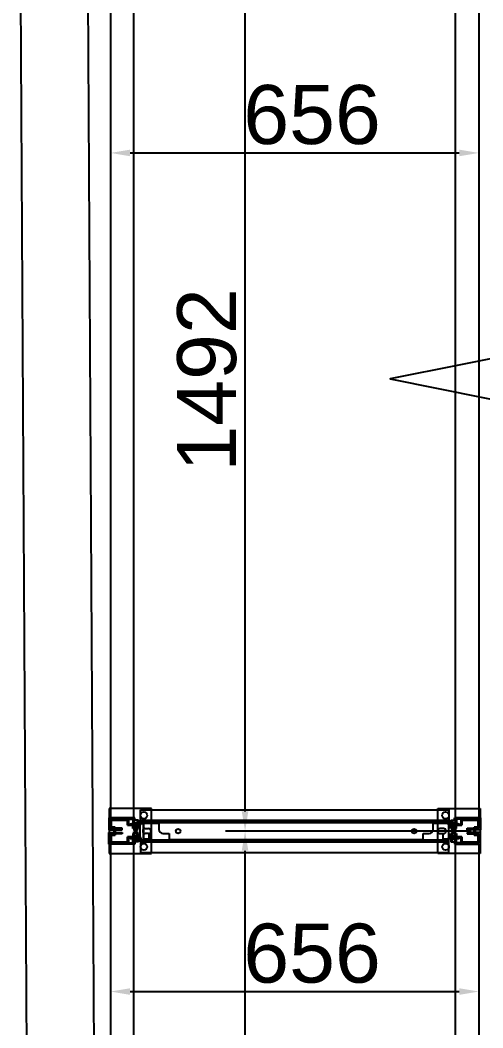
# Model space of a CAD drawing. Header units: millimetres. Extents: x 15382 to 37298, y 7351 to 31127.
# Drawn here: x 23087 to 23911, y 17493 to 19286 of the extents above; entities that cross this region are included whole.
import ezdxf

# ---------------------------------------------------------------- set-up
doc = ezdxf.new("R2010")
doc.units = ezdxf.units.MM
for name, color, linetype in [('01', 7, 'Continuous'), ('02', 3, 'Continuous'), ('03', 6, 'Continuous'), ('04', 30, 'Continuous'), ('05', 12, 'Continuous'), ('544-1', 40, 'Continuous'), ('M40', 3, 'Continuous'), ('M6', 7, 'Continuous'), ('動線', 6, 'Continuous'), ('標的物', 1, 'Continuous'), ('標註', 252, 'Continuous')]:
    doc.layers.add(name, color=color, linetype=linetype)
doc.styles.get("Standard").update_dxf_attribs({"font": 'arial.ttf'})
doc.dimstyles.new('ISO-25', dxfattribs={"dimtxt": 2.5, "dimasz": 2.5, "dimexe": 1.25, "dimexo": 0.625, "dimtad": 1, "dimtxsty": 'Standard', "dimcen": 2.5, "dimadec": 0, "dimazin": 0, "dimtfac": 1, "dimtmove": 0, "dimatfit": 3, "dimfxl": 1, "dimarcsym": 0})

# ---------------------------------------------------------------- blocks, each defined once
blk = doc.blocks.new('*D132')
at = {"layer": 'Defpoints', "color": 0, "transparency": 16777216}
for p in [(23487.5, 17843.4), (23896.8, 17843.4), (23896.8, 16351.4)]:
    blk.add_point(p, dxfattribs=at)
at = {"layer": '標註', "color": 0, "lineweight": -2, "transparency": 16777216}
for p, q in [((23889.8, 17843.4), (23452.5, 17843.4)), ((23487.5, 16386.4), (23487.5, 17808.4)), ((23889.8, 16351.4), (23452.5, 16351.4))]:
    blk.add_line(p, q, dxfattribs=at)
at = {"layer": '標註', "color": 0, "transparency": 16777216}
for points in [[(23481.6, 17808.4), (23493.3, 17808.4), (23487.5, 17843.4)], [(23481.6, 16386.4), (23493.3, 16386.4), (23487.5, 16351.4)]]:
    blk.add_solid(points, dxfattribs=at)
at = {"layer": '標註', "color": 0, "transparency": 16777216, "insert": (23419.8, 17154.1), "char_height": 105, "attachment_point": 5, "rotation": 90}
blk.add_mtext('1492', dxfattribs=at)
blk = doc.blocks.new('*D134')
at = {"layer": 'Defpoints', "color": 0, "transparency": 16777216}
for p in [(23247.8, 17785), (23903.8, 17785), (23903.8, 17558)]:
    blk.add_point(p, dxfattribs=at)
at = {"layer": '標註', "color": 0, "lineweight": -2, "transparency": 16777216}
for p, q in [((23247.8, 17778), (23247.8, 17523)), ((23903.8, 17778), (23903.8, 17523)), ((23282.8, 17558), (23868.8, 17558))]:
    blk.add_line(p, q, dxfattribs=at)
at = {"layer": '標註', "color": 0, "transparency": 16777216}
for points in [[(23282.8, 17563.8), (23282.8, 17552.1), (23247.8, 17558)], [(23868.8, 17563.8), (23868.8, 17552.1), (23903.8, 17558)]]:
    blk.add_solid(points, dxfattribs=at)
at = {"layer": '標註', "color": 0, "transparency": 16777216, "insert": (23606.7, 17625.6), "char_height": 105, "attachment_point": 5}
blk.add_mtext('656', dxfattribs=at)
blk = doc.blocks.new('*D136')
at = {"layer": 'Defpoints', "color": 0, "transparency": 16777216}
for p in [(23487.5, 19335.4), (23896.8, 19335.4), (23896.8, 17843.4)]:
    blk.add_point(p, dxfattribs=at)
at = {"layer": '標註', "color": 0, "lineweight": -2, "transparency": 16777216}
for p, q in [((23889.8, 19335.4), (23452.5, 19335.4)), ((23487.5, 17878.4), (23487.5, 19300.4)), ((23889.8, 17843.4), (23452.5, 17843.4))]:
    blk.add_line(p, q, dxfattribs=at)
at = {"layer": '標註', "color": 0, "transparency": 16777216}
for points in [[(23481.6, 19300.4), (23493.3, 19300.4), (23487.5, 19335.4)], [(23481.6, 17878.4), (23493.3, 17878.4), (23487.5, 17843.4)]]:
    blk.add_solid(points, dxfattribs=at)
at = {"layer": '標註', "color": 0, "transparency": 16777216, "insert": (23419.8, 18646.1), "char_height": 105, "attachment_point": 5, "rotation": 90}
blk.add_mtext('1492', dxfattribs=at)
blk = doc.blocks.new('*D138')
at = {"layer": 'Defpoints', "color": 0, "transparency": 16777216}
for p in [(23247.8, 19277), (23903.8, 19277), (23903.8, 19050)]:
    blk.add_point(p, dxfattribs=at)
at = {"layer": '標註', "color": 0, "lineweight": -2, "transparency": 16777216}
for p, q in [((23247.8, 19270), (23247.8, 19015)), ((23903.8, 19270), (23903.8, 19015)), ((23282.8, 19050), (23868.8, 19050))]:
    blk.add_line(p, q, dxfattribs=at)
at = {"layer": '標註', "color": 0, "transparency": 16777216}
for points in [[(23282.8, 19055.8), (23282.8, 19044.1), (23247.8, 19050)], [(23868.8, 19055.8), (23868.8, 19044.1), (23903.8, 19050)]]:
    blk.add_solid(points, dxfattribs=at)
at = {"layer": '標註', "color": 0, "transparency": 16777216, "insert": (23606.7, 19117.6), "char_height": 105, "attachment_point": 5}
blk.add_mtext('656', dxfattribs=at)

msp = doc.modelspace()

# ---------------------------------------------------------------- linework, layer by layer
at = {"layer": '01'}
for p, q in [((23300.295, 17859.398), (23300.295, 17860.998)), ((23300.295, 17860.998), (23850.295, 17860.998)), ((23850.295, 17859.398), (23300.295, 17859.398)), ((23300.295, 17859.398), (23300.295, 17827.398)), ((23850.295, 17860.998), (23850.295, 17859.398)), ((23305.295, 17843.398), (23305.295, 17843.398)), ((23309.795, 17847.898), (23315.795, 17847.898)), ((23315.795, 17838.898), (23309.795, 17838.898)), ((23320.295, 17843.398), (23320.295, 17843.398)), ((23830.295, 17843.398), (23830.295, 17843.398)), ((23840.795, 17847.898), (23834.795, 17847.898)), ((23834.795, 17838.898), (23840.795, 17838.898)), ((23845.295, 17843.398), (23845.295, 17843.398)), ((23850.295, 17827.398), (23300.295, 17827.398)), ((23300.295, 17827.398), (23300.295, 17825.798)), ((23300.295, 17825.798), (23850.295, 17825.798)), ((23850.295, 17825.798), (23850.295, 17827.398))]:
    msp.add_line(p, q, dxfattribs=at)
for centre, start, end in [((23309.795, 17843.398), 90, 180), ((23309.795, 17843.398), 180, 270), ((23315.795, 17843.398), 0, 90), ((23315.795, 17843.398), 270, 0), ((23834.795, 17843.398), 90, 180), ((23834.795, 17843.398), 180, 270), ((23840.795, 17843.398), 0, 90), ((23840.795, 17843.398), 270, 0)]:
    msp.add_arc(centre, 4.5, start, end, dxfattribs=at)
at = {"layer": '02'}
for p, q in [((23320.795, 17883.398), (23245.795, 17883.398)), ((23245.795, 17883.398), (23245.795, 17803.398)), ((23320.795, 17803.398), (23320.795, 17883.398)), ((23830.795, 17803.398), (23830.795, 17883.398)), ((23830.795, 17883.398), (23905.795, 17883.398)), ((23905.795, 17883.398), (23905.795, 17803.398)), ((23245.795, 17803.398), (23320.795, 17803.398)), ((23905.795, 17803.398), (23830.795, 17803.398))]:
    msp.add_line(p, q, dxfattribs=at)
at = {"layer": '02', "lineweight": -3}
for centre in [(23307.295, 17871.398), (23844.295, 17871.398), (23307.295, 17815.398), (23844.295, 17815.398)]:
    msp.add_circle(centre, 6, dxfattribs=at)
at = {"layer": '03'}
for points in [[(23289.795, 17866.898), (23289.795, 19311.898), (23247.795, 19311.898), (23247.795, 17866.898)], [(23861.795, 17866.898), (23861.795, 19311.898), (23903.795, 19311.898), (23903.795, 17866.898)], [(23289.795, 16374.898), (23289.795, 17819.898), (23247.795, 17819.898), (23247.795, 16374.898)], [(23861.795, 16374.898), (23861.795, 17819.898), (23903.795, 17819.898), (23903.795, 16374.898)]]:
    msp.add_lwpolyline(points, close=True, dxfattribs=at)
at = {"layer": '04'}
for p, q in [((23301.295, 17856.598), (23301.295, 17881.398)), ((23301.295, 17881.398), (23850.295, 17881.398)), ((23850.295, 17881.398), (23850.295, 17856.598)), ((23282.795, 17855.398), (23282.795, 17856.598)), ((23282.795, 17856.598), (23301.295, 17856.598)), ((23282.795, 17855.398), (23282.795, 17856.598)), ((23282.795, 17856.598), (23301.295, 17856.598)), ((23301.295, 17856.598), (23301.295, 17862.598)), ((23301.295, 17862.598), (23850.295, 17862.598)), ((23849.095, 17861.398), (23302.495, 17861.398)), ((23302.495, 17861.398), (23302.495, 17855.398)), ((23849.095, 17861.398), (23302.495, 17861.398)), ((23302.495, 17861.398), (23302.495, 17855.398)), ((23849.095, 17855.398), (23849.095, 17861.398)), ((23849.095, 17855.398), (23849.095, 17861.398)), ((23850.295, 17862.598), (23850.295, 17856.598)), ((23850.295, 17856.598), (23868.795, 17856.598)), ((23850.295, 17856.598), (23868.795, 17856.598)), ((23868.795, 17856.598), (23868.795, 17855.398)), ((23868.795, 17856.598), (23868.795, 17855.398)), ((23302.495, 17855.398), (23282.795, 17855.398)), ((23302.495, 17855.398), (23282.795, 17855.398)), ((23868.795, 17855.398), (23849.095, 17855.398)), ((23868.795, 17855.398), (23849.095, 17855.398)), ((23302.495, 17831.398), (23282.795, 17831.398)), ((23282.795, 17831.398), (23282.795, 17830.198)), ((23302.495, 17831.398), (23282.795, 17831.398)), ((23282.795, 17831.398), (23282.795, 17830.198)), ((23282.795, 17830.198), (23301.295, 17830.198)), ((23282.795, 17830.198), (23301.295, 17830.198)), ((23301.295, 17830.198), (23301.295, 17824.198)), ((23301.295, 17830.198), (23301.295, 17805.398)), ((23301.295, 17824.198), (23850.295, 17824.198)), ((23302.495, 17825.398), (23302.495, 17831.398)), ((23302.495, 17825.398), (23302.495, 17831.398)), ((23849.095, 17825.398), (23302.495, 17825.398)), ((23849.095, 17825.398), (23302.495, 17825.398)), ((23868.795, 17831.398), (23849.095, 17831.398)), ((23849.095, 17831.398), (23849.095, 17825.398)), ((23868.795, 17831.398), (23849.095, 17831.398)), ((23849.095, 17831.398), (23849.095, 17825.398)), ((23850.295, 17830.198), (23868.795, 17830.198)), ((23850.295, 17824.198), (23850.295, 17830.198)), ((23850.295, 17830.198), (23868.795, 17830.198)), ((23850.295, 17805.398), (23850.295, 17830.198)), ((23868.795, 17830.198), (23868.795, 17831.398)), ((23868.795, 17830.198), (23868.795, 17831.398)), ((23301.295, 17805.398), (23850.295, 17805.398))]:
    msp.add_line(p, q, dxfattribs=at)
at = {"layer": '04', "lineweight": -3}
for p, q in [((23289.295, 17856.598), (23296.295, 17856.598)), ((23289.295, 17855.398), (23289.295, 17856.598)), ((23292.795, 17856.598), (23296.295, 17856.598)), ((23292.795, 17855.398), (23292.795, 17856.598)), ((23296.295, 17856.598), (23296.295, 17855.398)), ((23296.295, 17856.598), (23296.295, 17855.398)), ((23862.295, 17856.598), (23855.295, 17856.598)), ((23855.295, 17856.598), (23855.295, 17855.398)), ((23858.795, 17856.598), (23855.295, 17856.598)), ((23855.295, 17856.598), (23855.295, 17855.398)), ((23858.795, 17855.398), (23858.795, 17856.598)), ((23862.295, 17855.398), (23862.295, 17856.598)), ((23296.295, 17855.398), (23289.295, 17855.398)), ((23296.295, 17855.398), (23292.795, 17855.398)), ((23855.295, 17855.398), (23862.295, 17855.398)), ((23855.295, 17855.398), (23858.795, 17855.398)), ((23296.295, 17831.398), (23289.295, 17831.398)), ((23289.295, 17831.398), (23289.295, 17830.198)), ((23289.295, 17830.198), (23296.295, 17830.198)), ((23296.295, 17831.398), (23292.795, 17831.398)), ((23292.795, 17831.398), (23292.795, 17830.198)), ((23292.795, 17830.198), (23296.295, 17830.198)), ((23296.295, 17830.198), (23296.295, 17831.398)), ((23296.295, 17830.198), (23296.295, 17831.398)), ((23855.295, 17830.198), (23855.295, 17831.398)), ((23855.295, 17831.398), (23862.295, 17831.398)), ((23855.295, 17830.198), (23855.295, 17831.398)), ((23855.295, 17831.398), (23858.795, 17831.398)), ((23862.295, 17830.198), (23855.295, 17830.198)), ((23858.795, 17830.198), (23855.295, 17830.198)), ((23858.795, 17831.398), (23858.795, 17830.198)), ((23862.295, 17831.398), (23862.295, 17830.198))]:
    msp.add_line(p, q, dxfattribs=at)
at = {"layer": '05'}
for p, q in [((23291.295, 17866.898), (23245.295, 17866.898)), ((23245.295, 17866.898), (23245.295, 17847.398)), ((23247.795, 17848.398), (23247.795, 17864.398)), ((23247.795, 17864.398), (23291.295, 17864.398)), ((23291.295, 17864.398), (23291.295, 17866.898)), ((23860.295, 17864.398), (23860.295, 17866.898)), ((23860.295, 17866.898), (23906.295, 17866.898)), ((23903.795, 17864.398), (23860.295, 17864.398)), ((23882.817, 17864.398), (23882.817, 17866.898)), ((23887.795, 17864.398), (23887.795, 17866.898)), ((23892.773, 17864.398), (23892.773, 17866.898)), ((23903.795, 17848.398), (23903.795, 17864.398)), ((23906.295, 17866.898), (23906.295, 17847.398)), ((23245.295, 17848.398), (23245.295, 17845.898)), ((23245.295, 17845.898), (23268.795, 17845.898)), ((23245.295, 17838.398), (23245.295, 17840.898)), ((23245.295, 17840.898), (23268.795, 17840.898)), ((23245.295, 17819.898), (23245.295, 17839.398)), ((23268.795, 17848.398), (23247.795, 17848.398)), ((23268.795, 17845.898), (23268.795, 17848.398)), ((23268.795, 17840.898), (23268.795, 17838.398)), ((23882.795, 17845.898), (23882.795, 17848.398)), ((23882.795, 17848.398), (23903.795, 17848.398)), ((23906.295, 17845.898), (23882.795, 17845.898)), ((23906.295, 17840.898), (23882.795, 17840.898)), ((23882.795, 17840.898), (23882.795, 17838.398)), ((23906.295, 17848.398), (23906.295, 17845.898)), ((23906.295, 17838.398), (23906.295, 17840.898)), ((23906.295, 17819.898), (23906.295, 17839.398)), ((23268.795, 17838.398), (23247.795, 17838.398)), ((23247.795, 17838.398), (23247.795, 17822.398)), ((23247.795, 17822.398), (23291.295, 17822.398)), ((23291.295, 17822.398), (23291.295, 17819.898)), ((23903.795, 17822.398), (23860.295, 17822.398)), ((23860.295, 17822.398), (23860.295, 17819.898)), ((23882.795, 17838.398), (23903.795, 17838.398)), ((23903.795, 17838.398), (23903.795, 17822.398)), ((23291.295, 17819.898), (23245.295, 17819.898)), ((23860.295, 17819.898), (23906.295, 17819.898))]:
    msp.add_line(p, q, dxfattribs=at)
at = {"layer": '05', "lineweight": -3}
for p, q in [((23892.773, 17866.898), (23882.817, 17866.898)), ((23882.817, 17866.898), (23882.817, 17864.398)), ((23887.795, 17866.898), (23882.817, 17866.898)), ((23882.817, 17866.898), (23882.817, 17864.398)), ((23882.817, 17864.398), (23892.773, 17864.398)), ((23882.817, 17864.398), (23887.795, 17864.398)), ((23887.795, 17864.398), (23887.795, 17866.898)), ((23892.773, 17864.398), (23892.773, 17866.898))]:
    msp.add_line(p, q, dxfattribs=at)
at = {"layer": '544-1'}
for p, q in [((23850.295, 17858.398), (23306.295, 17858.398)), ((23306.295, 17858.398), (23306.295, 17828.398)), ((23307.095, 17829.198), (23307.095, 17857.598)), ((23307.095, 17857.598), (23334.295, 17857.598)), ((23334.295, 17857.598), (23334.295, 17846.398)), ((23822.295, 17846.398), (23822.295, 17857.598)), ((23822.295, 17857.598), (23849.495, 17857.598)), ((23850.295, 17858.398), (23849.495, 17858.398)), ((23849.495, 17857.598), (23849.495, 17829.198)), ((23850.295, 17857.598), (23850.295, 17858.398)), ((23850.295, 17828.398), (23850.295, 17858.398)), ((23341.295, 17839.398), (23352.295, 17839.398)), ((23352.295, 17839.398), (23352.295, 17828.398)), ((23804.295, 17828.398), (23804.295, 17839.398)), ((23804.295, 17839.398), (23815.295, 17839.398)), ((23306.295, 17828.398), (23317.295, 17828.398)), ((23316.495, 17829.198), (23307.095, 17829.198)), ((23317.295, 17838.398), (23316.495, 17838.398)), ((23316.495, 17838.398), (23316.495, 17829.198)), ((23317.295, 17828.398), (23317.295, 17838.398)), ((23352.295, 17828.398), (23804.295, 17828.398)), ((23840.095, 17838.398), (23839.295, 17838.398)), ((23839.295, 17838.398), (23839.295, 17828.398)), ((23839.295, 17828.398), (23850.295, 17828.398)), ((23840.095, 17829.198), (23840.095, 17838.398)), ((23849.495, 17829.198), (23840.095, 17829.198))]:
    msp.add_line(p, q, dxfattribs=at)
for centre in [(23368.295, 17843.398), (23788.295, 17843.398)]:
    msp.add_circle(centre, 4, dxfattribs=at)
for centre, start, end in [((23341.295, 17846.398), 180, 270), ((23815.295, 17846.398), 270, 0)]:
    msp.add_arc(centre, 7, start, end, dxfattribs=at)
at = {"layer": 'M40'}
for p, q in [((23279.795, 17864.398), (23247.795, 17864.398)), ((23247.795, 17864.398), (23247.795, 17848.898)), ((23247.795, 17848.898), (23247.795, 17864.398)), ((23247.795, 17864.398), (23279.795, 17864.398)), ((23249.395, 17850.498), (23249.395, 17862.798)), ((23249.395, 17862.798), (23278.195, 17862.798)), ((23278.195, 17862.798), (23249.395, 17862.798)), ((23249.395, 17862.798), (23249.395, 17850.498)), ((23278.195, 17862.798), (23278.195, 17853.798)), ((23278.195, 17853.798), (23278.195, 17862.798)), ((23279.795, 17855.398), (23279.795, 17864.398)), ((23279.795, 17864.398), (23279.795, 17855.398)), ((23871.795, 17855.398), (23871.795, 17864.398)), ((23871.795, 17864.398), (23903.795, 17864.398)), ((23903.795, 17864.398), (23871.795, 17864.398)), ((23871.795, 17864.398), (23871.795, 17855.398)), ((23902.195, 17862.798), (23873.395, 17862.798)), ((23873.395, 17862.798), (23873.395, 17853.798)), ((23873.395, 17853.798), (23873.395, 17862.798)), ((23873.395, 17862.798), (23902.195, 17862.798)), ((23884.545, 17862.798), (23884.545, 17864.398)), ((23887.795, 17862.798), (23887.795, 17864.398)), ((23891.045, 17862.798), (23891.045, 17864.398)), ((23902.195, 17850.498), (23902.195, 17862.798)), ((23902.195, 17862.798), (23902.195, 17850.498)), ((23903.795, 17864.398), (23903.795, 17848.898)), ((23903.795, 17848.898), (23903.795, 17864.398)), ((23247.795, 17848.898), (23254.795, 17848.898)), ((23254.795, 17848.898), (23247.795, 17848.898)), ((23256.395, 17850.498), (23249.395, 17850.498)), ((23249.395, 17850.498), (23256.395, 17850.498)), ((23254.795, 17848.898), (23254.795, 17837.898)), ((23254.795, 17837.898), (23254.795, 17848.898)), ((23256.395, 17836.298), (23256.395, 17850.498)), ((23256.395, 17850.498), (23256.395, 17836.298)), ((23278.195, 17855.398), (23278.195, 17853.798)), ((23278.195, 17853.798), (23300.795, 17853.798)), ((23278.195, 17853.798), (23279.795, 17853.798)), ((23300.795, 17853.798), (23278.195, 17853.798)), ((23300.795, 17855.398), (23279.795, 17855.398)), ((23279.795, 17855.398), (23300.795, 17855.398)), ((23289.295, 17855.398), (23289.295, 17853.798)), ((23292.795, 17855.398), (23292.795, 17853.798)), ((23296.295, 17855.398), (23296.295, 17853.798)), ((23300.795, 17853.798), (23300.795, 17855.398)), ((23300.795, 17855.398), (23300.795, 17853.798)), ((23850.795, 17853.798), (23850.795, 17855.398)), ((23850.795, 17855.398), (23871.795, 17855.398)), ((23871.795, 17855.398), (23850.795, 17855.398)), ((23850.795, 17855.398), (23850.795, 17853.798)), ((23873.395, 17853.798), (23850.795, 17853.798)), ((23850.795, 17853.798), (23873.395, 17853.798)), ((23855.295, 17855.398), (23855.295, 17853.798)), ((23858.795, 17855.398), (23858.795, 17853.798)), ((23862.295, 17855.398), (23862.295, 17853.798)), ((23873.395, 17853.798), (23871.795, 17853.798)), ((23873.395, 17855.398), (23873.395, 17853.798)), ((23895.195, 17836.298), (23895.195, 17850.498)), ((23895.195, 17850.498), (23902.195, 17850.498)), ((23902.195, 17850.498), (23895.195, 17850.498)), ((23895.195, 17850.498), (23895.195, 17836.298)), ((23903.795, 17848.898), (23896.795, 17848.898)), ((23896.795, 17848.898), (23896.795, 17837.898)), ((23896.795, 17837.898), (23896.795, 17848.898)), ((23896.795, 17848.898), (23903.795, 17848.898)), ((23254.795, 17837.898), (23247.795, 17837.898)), ((23247.795, 17837.898), (23247.795, 17822.398)), ((23247.795, 17822.398), (23247.795, 17837.898)), ((23247.795, 17837.898), (23254.795, 17837.898)), ((23247.795, 17822.398), (23279.795, 17822.398)), ((23279.795, 17822.398), (23247.795, 17822.398)), ((23249.395, 17823.998), (23249.395, 17836.298)), ((23249.395, 17836.298), (23256.395, 17836.298)), ((23256.395, 17836.298), (23249.395, 17836.298)), ((23249.395, 17836.298), (23249.395, 17823.998)), ((23278.195, 17823.998), (23249.395, 17823.998)), ((23249.395, 17823.998), (23278.195, 17823.998)), ((23300.795, 17832.998), (23278.195, 17832.998)), ((23278.195, 17832.998), (23278.195, 17823.998)), ((23278.195, 17831.398), (23278.195, 17832.998)), ((23278.195, 17832.998), (23300.795, 17832.998)), ((23278.195, 17823.998), (23278.195, 17832.998)), ((23278.195, 17832.998), (23279.795, 17832.998)), ((23279.795, 17822.398), (23279.795, 17831.398)), ((23279.795, 17831.398), (23300.795, 17831.398)), ((23300.795, 17831.398), (23279.795, 17831.398)), ((23279.795, 17831.398), (23279.795, 17822.398)), ((23289.295, 17832.998), (23289.295, 17831.398)), ((23292.795, 17832.998), (23292.795, 17831.398)), ((23296.295, 17832.998), (23296.295, 17831.398)), ((23300.795, 17831.398), (23300.795, 17832.998)), ((23300.795, 17832.998), (23300.795, 17831.398)), ((23850.795, 17831.398), (23850.795, 17832.998)), ((23850.795, 17832.998), (23873.395, 17832.998)), ((23873.395, 17832.998), (23850.795, 17832.998)), ((23850.795, 17832.998), (23850.795, 17831.398)), ((23871.795, 17831.398), (23850.795, 17831.398)), ((23850.795, 17831.398), (23871.795, 17831.398)), ((23855.295, 17832.998), (23855.295, 17831.398)), ((23858.795, 17832.998), (23858.795, 17831.398)), ((23862.295, 17832.998), (23862.295, 17831.398)), ((23873.395, 17832.998), (23871.795, 17832.998)), ((23871.795, 17822.398), (23871.795, 17831.398)), ((23871.795, 17831.398), (23871.795, 17822.398)), ((23903.795, 17822.398), (23871.795, 17822.398)), ((23871.795, 17822.398), (23903.795, 17822.398)), ((23873.395, 17832.998), (23873.395, 17823.998)), ((23873.395, 17831.398), (23873.395, 17832.998)), ((23873.395, 17823.998), (23873.395, 17832.998)), ((23873.395, 17823.998), (23902.195, 17823.998)), ((23902.195, 17823.998), (23873.395, 17823.998)), ((23896.795, 17837.898), (23895.195, 17837.898)), ((23902.195, 17836.298), (23895.195, 17836.298)), ((23895.195, 17836.298), (23902.195, 17836.298)), ((23896.795, 17837.898), (23903.795, 17837.898)), ((23903.795, 17837.898), (23896.795, 17837.898)), ((23902.195, 17823.998), (23902.195, 17836.298)), ((23902.195, 17836.298), (23902.195, 17823.998)), ((23903.795, 17837.898), (23903.795, 17822.398)), ((23903.795, 17822.398), (23903.795, 17837.898))]:
    msp.add_line(p, q, dxfattribs=at)
at = {"layer": 'M40', "lineweight": -3}
for p, q in [((23891.045, 17864.398), (23884.545, 17864.398)), ((23884.545, 17864.398), (23884.545, 17862.798)), ((23887.795, 17864.398), (23884.545, 17864.398)), ((23884.545, 17864.398), (23884.545, 17862.798)), ((23884.545, 17862.798), (23891.045, 17862.798)), ((23884.545, 17862.798), (23887.795, 17862.798)), ((23887.795, 17862.798), (23887.795, 17864.398)), ((23891.045, 17862.798), (23891.045, 17864.398)), ((23289.295, 17855.398), (23296.295, 17855.398)), ((23289.295, 17853.798), (23289.295, 17855.398)), ((23296.295, 17853.798), (23289.295, 17853.798)), ((23292.795, 17855.398), (23296.295, 17855.398)), ((23292.795, 17853.798), (23292.795, 17855.398)), ((23296.295, 17853.798), (23292.795, 17853.798)), ((23296.295, 17855.398), (23296.295, 17853.798)), ((23296.295, 17855.398), (23296.295, 17853.798)), ((23862.295, 17855.398), (23855.295, 17855.398)), ((23855.295, 17855.398), (23855.295, 17853.798)), ((23858.795, 17855.398), (23855.295, 17855.398)), ((23855.295, 17855.398), (23855.295, 17853.798)), ((23855.295, 17853.798), (23862.295, 17853.798)), ((23855.295, 17853.798), (23858.795, 17853.798)), ((23858.795, 17853.798), (23858.795, 17855.398)), ((23862.295, 17853.798), (23862.295, 17855.398)), ((23895.195, 17837.898), (23895.195, 17848.898)), ((23895.195, 17848.898), (23896.795, 17848.898)), ((23895.195, 17843.398), (23895.195, 17837.898)), ((23896.795, 17843.398), (23895.195, 17843.398)), ((23896.795, 17848.898), (23896.795, 17837.898)), ((23896.795, 17837.898), (23896.795, 17843.398)), ((23296.295, 17832.998), (23289.295, 17832.998)), ((23289.295, 17832.998), (23289.295, 17831.398)), ((23289.295, 17831.398), (23296.295, 17831.398)), ((23296.295, 17832.998), (23292.795, 17832.998)), ((23292.795, 17832.998), (23292.795, 17831.398)), ((23292.795, 17831.398), (23296.295, 17831.398)), ((23296.295, 17831.398), (23296.295, 17832.998)), ((23296.295, 17831.398), (23296.295, 17832.998)), ((23855.295, 17831.398), (23855.295, 17832.998)), ((23855.295, 17832.998), (23862.295, 17832.998)), ((23855.295, 17831.398), (23855.295, 17832.998)), ((23855.295, 17832.998), (23858.795, 17832.998)), ((23862.295, 17831.398), (23855.295, 17831.398)), ((23858.795, 17831.398), (23855.295, 17831.398)), ((23858.795, 17832.998), (23858.795, 17831.398)), ((23862.295, 17832.998), (23862.295, 17831.398)), ((23896.795, 17837.898), (23895.195, 17837.898)), ((23895.195, 17837.898), (23896.795, 17837.898))]:
    msp.add_line(p, q, dxfattribs=at)
at = {"layer": 'M6'}
for p, q in [((23287.795, 17858.298), (23285.795, 17856.798)), ((23285.795, 17856.798), (23285.795, 17856.598)), ((23285.795, 17856.598), (23289.795, 17856.598)), ((23297.795, 17862.598), (23287.795, 17862.598)), ((23287.795, 17862.598), (23287.795, 17858.298)), ((23297.795, 17862.598), (23287.795, 17862.598)), ((23287.795, 17862.598), (23287.795, 17858.298)), ((23287.795, 17858.298), (23297.795, 17858.298)), ((23289.795, 17856.598), (23289.795, 17844.598)), ((23290.295, 17862.598), (23290.295, 17858.298)), ((23295.295, 17862.598), (23295.295, 17858.298)), ((23295.795, 17844.598), (23295.795, 17856.598)), ((23295.795, 17856.598), (23299.795, 17856.598)), ((23297.795, 17858.298), (23297.795, 17862.598)), ((23297.795, 17858.298), (23297.795, 17862.598)), ((23299.795, 17856.798), (23297.795, 17858.298)), ((23299.795, 17856.598), (23299.795, 17856.798)), ((23851.795, 17856.798), (23853.795, 17858.298)), ((23851.795, 17856.598), (23851.795, 17856.798)), ((23855.795, 17856.598), (23851.795, 17856.598)), ((23853.795, 17858.298), (23853.795, 17862.598)), ((23853.795, 17862.598), (23863.795, 17862.598)), ((23853.795, 17858.298), (23853.795, 17862.598)), ((23853.795, 17862.598), (23863.795, 17862.598)), ((23863.795, 17858.298), (23853.795, 17858.298)), ((23855.795, 17844.598), (23855.795, 17856.598)), ((23856.295, 17862.598), (23856.295, 17858.298)), ((23861.295, 17862.598), (23861.295, 17858.298)), ((23861.795, 17856.598), (23861.795, 17844.598)), ((23865.795, 17856.598), (23861.795, 17856.598)), ((23863.795, 17862.598), (23863.795, 17858.298)), ((23863.795, 17862.598), (23863.795, 17858.298)), ((23863.795, 17858.298), (23865.795, 17856.798)), ((23865.795, 17856.798), (23865.795, 17856.598)), ((23286.795, 17853.598), (23286.795, 17853.798)), ((23286.795, 17853.798), (23298.795, 17853.798)), ((23287.795, 17852.098), (23286.795, 17853.598)), ((23287.795, 17847.798), (23287.795, 17852.098)), ((23287.795, 17852.098), (23297.795, 17852.098)), ((23287.795, 17847.798), (23287.795, 17852.098)), ((23287.795, 17847.798), (23287.795, 17852.098)), ((23287.795, 17852.098), (23295.295, 17852.098)), ((23297.795, 17847.798), (23287.795, 17847.798)), ((23297.795, 17847.798), (23287.795, 17847.798)), ((23295.295, 17847.798), (23287.795, 17847.798)), ((23297.795, 17838.998), (23287.795, 17838.998)), ((23287.795, 17838.998), (23287.795, 17834.698)), ((23297.795, 17838.998), (23287.795, 17838.998)), ((23287.795, 17838.998), (23287.795, 17834.698)), ((23287.795, 17838.998), (23287.795, 17834.698)), ((23295.295, 17838.998), (23287.795, 17838.998)), ((23289.795, 17844.598), (23295.795, 17844.598)), ((23289.795, 17830.198), (23289.795, 17842.198)), ((23289.795, 17842.198), (23295.795, 17842.198)), ((23297.795, 17852.098), (23290.295, 17852.098)), ((23290.295, 17852.098), (23290.295, 17847.798)), ((23290.295, 17847.798), (23297.795, 17847.798)), ((23290.295, 17834.698), (23290.295, 17838.998)), ((23290.295, 17838.998), (23297.795, 17838.998)), ((23295.295, 17852.098), (23295.295, 17847.798)), ((23295.295, 17834.698), (23295.295, 17838.998)), ((23295.795, 17842.198), (23295.795, 17830.198)), ((23298.795, 17853.598), (23297.795, 17852.098)), ((23297.795, 17852.098), (23297.795, 17847.798)), ((23297.795, 17852.098), (23297.795, 17847.798)), ((23297.795, 17847.798), (23297.795, 17852.098)), ((23297.795, 17834.698), (23297.795, 17838.998)), ((23297.795, 17834.698), (23297.795, 17838.998)), ((23297.795, 17838.998), (23297.795, 17834.698)), ((23298.795, 17853.798), (23298.795, 17853.598)), ((23864.795, 17853.798), (23852.795, 17853.798)), ((23852.795, 17853.798), (23852.795, 17853.598)), ((23852.795, 17853.598), (23853.795, 17852.098)), ((23853.795, 17852.098), (23853.795, 17847.798)), ((23863.795, 17852.098), (23853.795, 17852.098)), ((23853.795, 17852.098), (23853.795, 17847.798)), ((23853.795, 17847.798), (23853.795, 17852.098)), ((23853.795, 17852.098), (23861.295, 17852.098)), ((23853.795, 17847.798), (23863.795, 17847.798)), ((23853.795, 17847.798), (23863.795, 17847.798)), ((23861.295, 17847.798), (23853.795, 17847.798)), ((23853.795, 17834.698), (23853.795, 17838.998)), ((23853.795, 17838.998), (23863.795, 17838.998)), ((23853.795, 17834.698), (23853.795, 17838.998)), ((23853.795, 17838.998), (23863.795, 17838.998)), ((23853.795, 17838.998), (23853.795, 17834.698)), ((23861.295, 17838.998), (23853.795, 17838.998)), ((23861.795, 17844.598), (23855.795, 17844.598)), ((23861.795, 17842.198), (23855.795, 17842.198)), ((23855.795, 17842.198), (23855.795, 17830.198)), ((23863.795, 17852.098), (23856.295, 17852.098)), ((23856.295, 17852.098), (23856.295, 17847.798)), ((23856.295, 17847.798), (23863.795, 17847.798)), ((23856.295, 17834.698), (23856.295, 17838.998)), ((23856.295, 17838.998), (23863.795, 17838.998)), ((23861.295, 17852.098), (23861.295, 17847.798)), ((23861.295, 17834.698), (23861.295, 17838.998)), ((23861.795, 17830.198), (23861.795, 17842.198)), ((23863.795, 17852.098), (23864.795, 17853.598)), ((23863.795, 17847.798), (23863.795, 17852.098)), ((23863.795, 17847.798), (23863.795, 17852.098)), ((23863.795, 17847.798), (23863.795, 17852.098)), ((23863.795, 17838.998), (23863.795, 17834.698)), ((23863.795, 17838.998), (23863.795, 17834.698)), ((23863.795, 17838.998), (23863.795, 17834.698)), ((23864.795, 17853.598), (23864.795, 17853.798)), ((23285.795, 17829.998), (23285.795, 17830.198)), ((23285.795, 17830.198), (23289.795, 17830.198)), ((23287.795, 17828.498), (23285.795, 17829.998)), ((23287.795, 17834.698), (23286.795, 17833.198)), ((23286.795, 17833.198), (23286.795, 17832.998)), ((23286.795, 17832.998), (23298.795, 17832.998)), ((23287.795, 17834.698), (23297.795, 17834.698)), ((23287.795, 17834.698), (23295.295, 17834.698)), ((23287.795, 17824.198), (23287.795, 17828.498)), ((23287.795, 17828.498), (23297.795, 17828.498)), ((23287.795, 17824.198), (23287.795, 17828.498)), ((23297.795, 17824.198), (23287.795, 17824.198)), ((23297.795, 17824.198), (23287.795, 17824.198)), ((23297.795, 17834.698), (23290.295, 17834.698)), ((23290.295, 17824.198), (23290.295, 17828.498)), ((23295.295, 17824.198), (23295.295, 17828.498)), ((23295.795, 17830.198), (23299.795, 17830.198)), ((23298.795, 17833.198), (23297.795, 17834.698)), ((23299.795, 17829.998), (23297.795, 17828.498)), ((23297.795, 17828.498), (23297.795, 17824.198)), ((23297.795, 17828.498), (23297.795, 17824.198)), ((23298.795, 17832.998), (23298.795, 17833.198)), ((23299.795, 17830.198), (23299.795, 17829.998)), ((23855.795, 17830.198), (23851.795, 17830.198)), ((23851.795, 17830.198), (23851.795, 17829.998)), ((23851.795, 17829.998), (23853.795, 17828.498)), ((23852.795, 17833.198), (23853.795, 17834.698)), ((23852.795, 17832.998), (23852.795, 17833.198)), ((23864.795, 17832.998), (23852.795, 17832.998)), ((23863.795, 17834.698), (23853.795, 17834.698)), ((23853.795, 17834.698), (23861.295, 17834.698)), ((23853.795, 17828.498), (23853.795, 17824.198)), ((23863.795, 17828.498), (23853.795, 17828.498)), ((23853.795, 17828.498), (23853.795, 17824.198)), ((23853.795, 17824.198), (23863.795, 17824.198)), ((23853.795, 17824.198), (23863.795, 17824.198)), ((23863.795, 17834.698), (23856.295, 17834.698)), ((23856.295, 17824.198), (23856.295, 17828.498)), ((23861.295, 17824.198), (23861.295, 17828.498)), ((23865.795, 17830.198), (23861.795, 17830.198)), ((23863.795, 17834.698), (23864.795, 17833.198)), ((23863.795, 17828.498), (23865.795, 17829.998)), ((23863.795, 17824.198), (23863.795, 17828.498)), ((23863.795, 17824.198), (23863.795, 17828.498)), ((23864.795, 17833.198), (23864.795, 17832.998)), ((23865.795, 17829.998), (23865.795, 17830.198))]:
    msp.add_line(p, q, dxfattribs=at)
at = {"layer": '動線', "lineweight": -3}
msp.add_lwpolyline([(23995.961, 18632.943), (24173.597, 18632.943), (24173.597, 18662.943), (23995.961, 18662.943), (23995.961, 18697.943), (23745.961, 18647.943), (23995.961, 18597.943), (23995.961, 18632.943)], dxfattribs=at)
at = {"layer": '標的物'}
for p, q in [((23130.478, 11911.198), (23087.193, 19561.807)), ((23250.476, 11911.877), (23207.191, 19562.486))]:
    msp.add_line(p, q, dxfattribs=at)

# ---------------------------------------------------------------- dimensions: what is measured, and where the dimension line sits
at = {"layer": '標註', "color": 8}
for base, p1, p2, picture, middle in [((23487.452, 19335.398), (23896.795, 17843.398), (23896.795, 19335.398), '*D136', (23487.452, 18646.11)), ((23487.452, 17843.398), (23896.795, 16351.398), (23896.795, 17843.398), '*D132', (23487.452, 17154.11))]:
    dim = msp.add_linear_dim(base=base, p1=p1, p2=p2, angle=90, dimstyle='ISO-25', override={"dimscale": 70, "dimtxt": 1.5, "dimasz": 0.5, "dimexe": 0.5, "dimexo": 0.1, "dimgap": 0.2}, dxfattribs=at)
    dim.commit()
    dim.dimension.update_dxf_attribs({"geometry": picture, "text_midpoint": middle, "dimtype": 160})
for base, p1, p2, picture, middle in [((23903.795, 19049.979), (23247.795, 19276.991), (23903.795, 19276.991), '*D138', (23606.747, 19049.979)), ((23903.795, 17557.979), (23247.795, 17784.991), (23903.795, 17784.991), '*D134', (23606.747, 17557.979))]:
    dim = msp.add_linear_dim(base=base, p1=p1, p2=p2, dimstyle='ISO-25', override={"dimscale": 70, "dimtxt": 1.5, "dimasz": 0.5, "dimexe": 0.5, "dimexo": 0.1, "dimgap": 0.2}, dxfattribs=at)
    dim.commit()
    dim.dimension.update_dxf_attribs({"geometry": picture, "text_midpoint": middle, "dimtype": 160})

doc.saveas('drawing.dxf')
